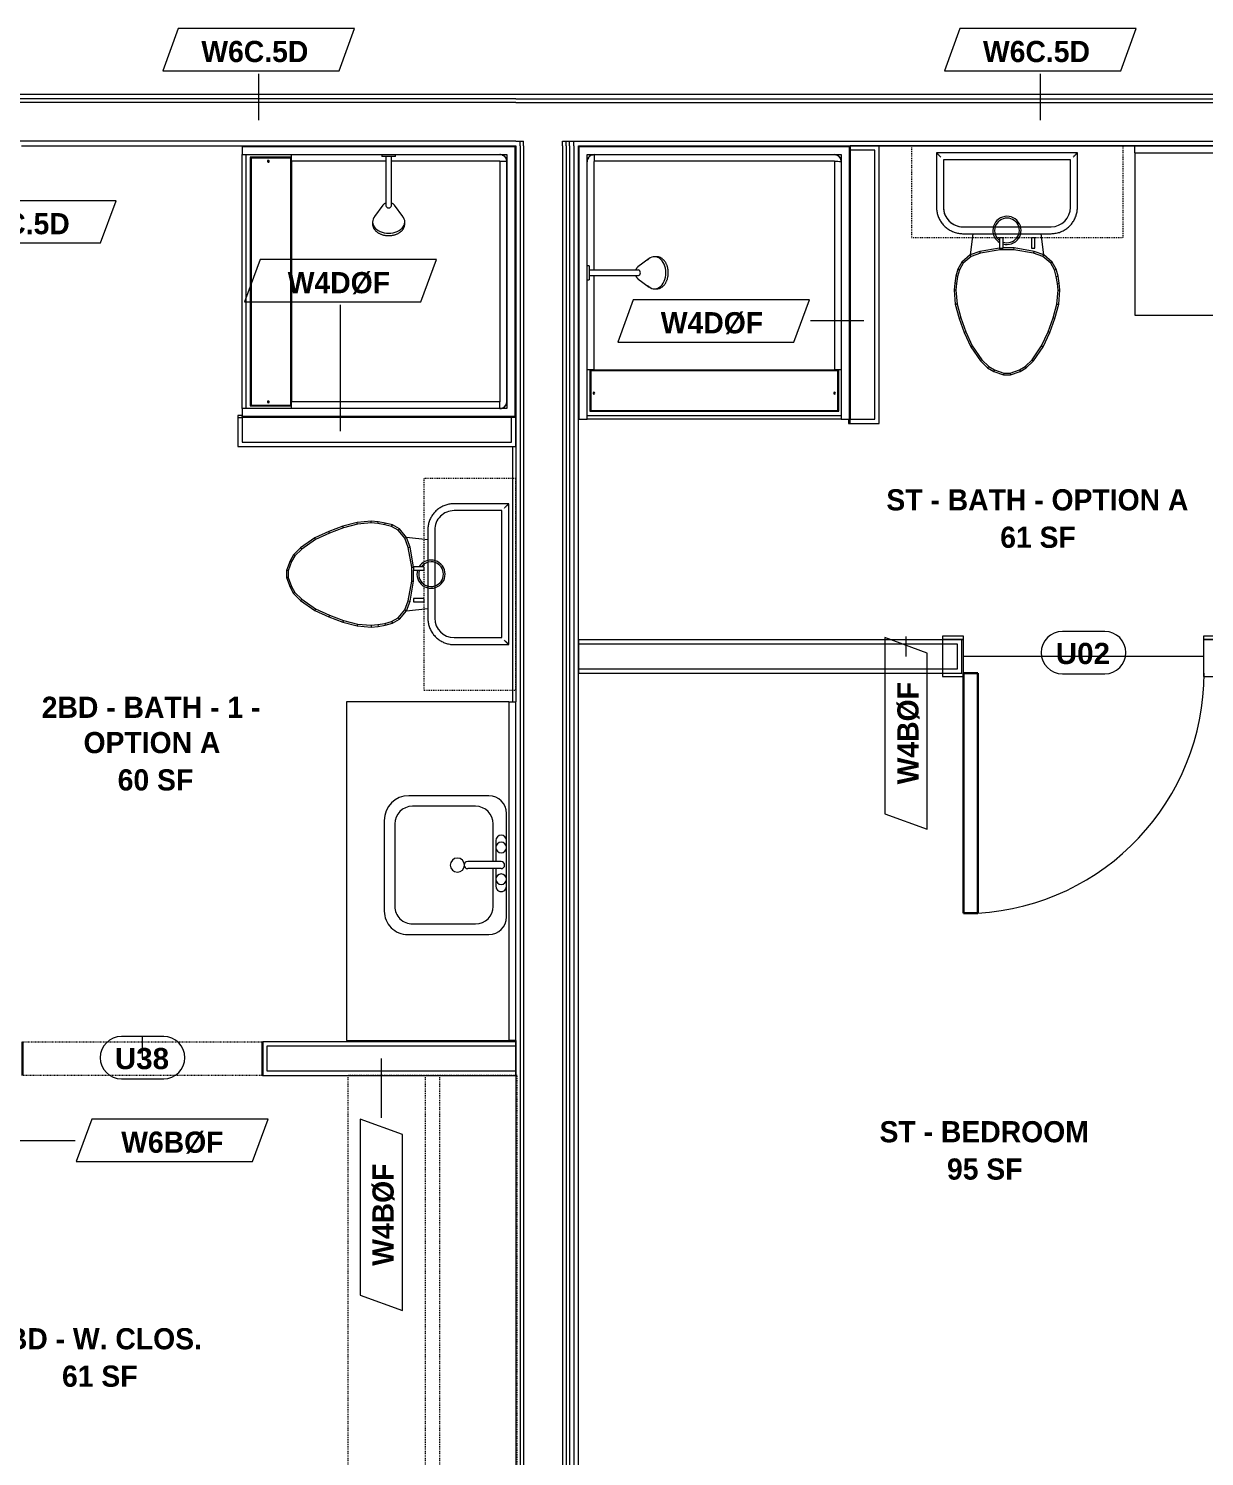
# Model space of a CAD drawing. Header units: inches. Extents: x -4058 to -1781, y 9814 to 12264.
# Drawn here: x -3412.2 to -3245.6, y 10187.7 to 10390 of the extents above; entities that cross this region are included whole.
import ezdxf

# ---------------------------------------------------------------- set-up
doc = ezdxf.new("R2010")
doc.units = ezdxf.units.IN
doc.header["$MEASUREMENT"] = 0
doc.linetypes.add('Dash', pattern=[0.25, 0.125, -0.125])
doc.linetypes.add('Overhead', pattern=[0.15625, 0.09375, -0.0625])
for name, color, linetype, lineweight in [('0-1', 7, 'Continuous', 5), ('A-AREA-IDEN', 2, 'Continuous', 9), ('A-DETL-GENF-3', 92, 'Overhead', 9), ('A-DETL-MEDM', 33, 'Continuous', 30), ('A-DOOR-3', 31, 'Continuous', 9), ('A-DOOR-4', 31, 'Continuous', 30), ('A-DOOR-IDEN', 31, 'Continuous', 9), ('A-FLOR-2', 192, 'Continuous', 9), ('A-WALL', 113, 'Continuous', 18), ('A-WALL-2', 250, 'Continuous', 18), ('A-WALL-3', 113, 'Continuous', 9), ('A-WALL-IDEN', 211, 'Continuous', 9), ('I-WALL-1', 7, 'Continuous', 9), ('P-SANR-FIXT', 6, 'Continuous', 9), ('Q-CASE', 31, 'Continuous', 9), ('Q-CASE-1', 31, 'Dash', 9), ('Q-CASE-HDLN', 31, 'Dash', 9)]:
    doc.layers.add(name, color=color, linetype=linetype, lineweight=lineweight)
doc.styles.add('Arial_B', font='arialbd.ttf', dxfattribs={"height": 3})
doc.styles.add('Century Gothic_B', font='GOTHICB.TTF', dxfattribs={"height": 3})

# ---------------------------------------------------------------- blocks, each defined once
blk = doc.blocks.new('CTR - 1st Phase - Common Walls_rvt-1-UNIT PLANS - 2ND FLOOR')
at = {"layer": 'A-WALL-2'}
for p, q in [((-3343.16, 10380.04), (-3419.78, 10380.04)), ((-3343.16, 10379.54), (-3419.28, 10379.54)), ((-3343.16, 10380.04), (-3342.54, 10380.04)), ((-3343.16, 10379.54), (-3342.04, 10379.54)), ((-3342.54, 10380.04), (-3342.04, 10380.04)), ((-3342.54, 10380.04), (-3342.04, 10380.04)), ((-3342.04, 10380.04), (-3207.1, 10380.04)), ((-3342.04, 10379.54), (-3207.1, 10379.54)), ((-3343.16, 10374.04), (-3413.78, 10374.04)), ((-3343.16, 10374.04), (-3342.54, 10374.04)), ((-3342.54, 10373.41), (-3342.54, 10374.04)), ((-3342.54, 10374.04), (-3342.04, 10374.04)), ((-3342.54, 10373.41), (-3342.54, 9988.44)), ((-3342.04, 10373.41), (-3342.04, 10374.04)), ((-3342.04, 10373.41), (-3342.04, 9988.44)), ((-3336.54, 10373.41), (-3336.54, 10374.04)), ((-3336.54, 10374.04), (-3336.04, 10374.04)), ((-3336.54, 10374.04), (-3336.04, 10374.04)), ((-3336.54, 10373.41), (-3336.54, 9988.44)), ((-3336.04, 10373.41), (-3336.04, 10374.04)), ((-3336.04, 10374.04), (-3335.54, 10374.04)), ((-3336.04, 10374.04), (-3335.54, 10374.04)), ((-3336.04, 10373.41), (-3336.04, 9988.44)), ((-3335.54, 10373.41), (-3335.54, 10374.04)), ((-3335.54, 10374.04), (-3334.91, 10374.04)), ((-3335.54, 10374.04), (-3334.91, 10374.04)), ((-3335.54, 10373.41), (-3335.54, 9988.44)), ((-3334.91, 10373.41), (-3334.91, 10374.04)), ((-3334.91, 10374.04), (-3207.1, 10374.04)), ((-3334.91, 10373.41), (-3334.91, 9988.44))]:
    blk.add_line(p, q, dxfattribs=at)
at = {"layer": 'I-WALL-1'}
for p, q in [((-3343.16, 10380.66), (-3420.41, 10380.66)), ((-3342.54, 10380.66), (-3343.16, 10380.66)), ((-3207.1, 10380.66), (-3342.54, 10380.66)), ((-3413.16, 10373.41), (-3381.91, 10373.41)), ((-3295.79, 10373.41), (-3207.1, 10373.41)), ((-3343.16, 10334.91), (-3343.16, 10294.6)), ((-3334.29, 9988.44), (-3334.29, 10334.66)), ((-3343.16, 10246.6), (-3343.16, 9988.44))]:
    blk.add_line(p, q, dxfattribs=at)
blk = doc.blocks.new('SWING - SINGLE - FLUSH - SWING - FLUSH - 2-10 x 6-8 - PRIVACY-4346067-UNIT PLANS - 2ND FLOOR')
at = {"layer": 'A-DOOR-3'}
for p, q in [((-17, 2.87), (-20, 2.87)), ((-20, 2.87), (-20, -2.38)), ((-17, -2.38), (-17, 2.87)), ((20, 2.87), (17, 2.87)), ((17, 2.87), (17, -2.38)), ((20, -2.38), (20, 2.87)), ((-20, -2.38), (-17, -2.38)), ((-17, -2.38), (-20, -2.38)), ((-20, -2.38), (-20, -2.88)), ((-20, -2.88), (-17, -2.88)), ((-17, -2.88), (-17, -2.38)), ((17, -2.38), (20, -2.38)), ((20, -2.38), (17, -2.38)), ((17, -2.38), (17, -2.88)), ((17, -2.88), (20, -2.88)), ((20, -2.88), (20, -2.38))]:
    blk.add_line(p, q, dxfattribs=at)
blk.add_arc((17, 2.37), 34.07, 93.3657, 180, dxfattribs=at)
at = {"layer": 'A-DOOR-4'}
for p, q in [((15, 2.37), (15, 36.38)), ((17, 36.38), (15, 36.38)), ((17, 2.37), (17, 36.38)), ((17, 2.37), (15, 2.37))]:
    blk.add_line(p, q, dxfattribs=at)
blk = doc.blocks.new('Toilet-Domestic-3D - Toilet-Domestic-3D-V13-UNIT PLANS - 2ND FLOOR')
at = {"layer": 'P-SANR-FIXT'}
for p, q in [((-2.74, 11), (-3.74, 10)), ((-2.59, 10.8), (-3.55, 9.84)), ((-1.87, 11.5), (-2.74, 11)), ((-2.59, 10.8), (-2.74, 11)), ((-1.77, 11.27), (-2.59, 10.8)), ((-0.5, 12), (-1.87, 11.5)), ((-1.77, 11.27), (-1.87, 11.5)), ((-0.46, 11.75), (-1.77, 11.27)), ((-0.46, 11.75), (-0.5, 12)), ((0.5, 12), (-0.5, 12)), ((0.46, 11.75), (-0.46, 11.75)), ((0.46, 11.75), (0.5, 12)), ((1.77, 11.27), (0.46, 11.75)), ((1.87, 11.5), (0.5, 12)), ((1.77, 11.27), (1.87, 11.5)), ((2.59, 10.8), (1.77, 11.27)), ((2.74, 11), (1.87, 11.5)), ((2.59, 10.8), (2.74, 11)), ((3.55, 9.84), (2.59, 10.8)), ((3.74, 10), (2.74, 11)), ((-3.74, 10), (-5.13, 8)), ((-3.55, 9.84), (-4.91, 7.88)), ((-3.55, 9.84), (-3.74, 10)), ((3.55, 9.84), (3.74, 10)), ((4.91, 7.88), (3.55, 9.84)), ((5.13, 8), (3.74, 10)), ((-5.13, 8), (-6.06, 6)), ((-4.91, 7.88), (-5.83, 5.9)), ((-4.91, 7.88), (-5.13, 8)), ((4.91, 7.88), (5.13, 8)), ((5.83, 5.9), (4.91, 7.88)), ((6.06, 6), (5.13, 8)), ((-6.06, 6), (-6.79, 4)), ((-5.83, 5.9), (-6.55, 3.92)), ((-5.83, 5.9), (-6.06, 6)), ((5.83, 5.9), (6.06, 6)), ((6.55, 3.92), (5.83, 5.9)), ((6.79, 4), (6.06, 6)), ((-6.79, 4), (-7.33, 1.99)), ((-6.55, 3.92), (-7.08, 1.95)), ((-6.55, 3.92), (-6.79, 4)), ((6.55, 3.92), (6.79, 4)), ((7.08, 1.95), (6.55, 3.92)), ((7.33, 1.99), (6.79, 4)), ((-7.33, 1.99), (-7.5, 0)), ((-7.08, 1.95), (-7.33, 1.99)), ((-7.08, 1.95), (-7.25, 0)), ((7.08, 1.95), (7.33, 1.99)), ((7.25, 0), (7.08, 1.95)), ((7.5, 0), (7.33, 1.99)), ((-7.25, 0), (-7.5, 0)), ((-7.5, 0), (-7.41, -1)), ((-7.16, -0.96), (-7.41, -1)), ((-7.41, -1), (-7.24, -2)), ((-7.25, 0), (-7.16, -0.96)), ((-6.99, -1.95), (-7.24, -2)), ((-7.24, -2), (-6.97, -3)), ((-7.16, -0.96), (-6.99, -1.95)), ((-6.99, -1.95), (-6.73, -2.9)), ((6.73, -2.9), (6.99, -1.95)), ((6.97, -3), (7.24, -2)), ((6.99, -1.95), (7.16, -0.96)), ((6.99, -1.95), (7.24, -2)), ((7.16, -0.96), (7.25, 0)), ((7.16, -0.96), (7.41, -1)), ((7.24, -2), (7.41, -1)), ((7.25, 0), (7.5, 0)), ((7.41, -1), (7.5, 0)), ((-6.73, -2.9), (-6.97, -3)), ((-6.97, -3), (-6.4, -4)), ((-6.73, -2.9), (-6.21, -3.84)), ((-6.4, -4), (-6.21, -3.84)), ((-6.4, -4), (-5.21, -5)), ((-6.21, -3.84), (-5.08, -4.78)), ((5.08, -4.78), (6.21, -3.84)), ((5.21, -5), (6.4, -4)), ((6.21, -3.84), (6.73, -2.9)), ((6.21, -3.84), (6.4, -4)), ((6.4, -4), (6.97, -3)), ((6.73, -2.9), (6.97, -3)), ((-5.08, -4.78), (-5.21, -5)), ((-5.21, -5), (-4.86, -8.02)), ((-5.21, -5), (-3.84, -5.5)), ((-5.08, -4.78), (-3.77, -5.26)), ((-3.77, -5.26), (-3.84, -5.5)), ((-3.84, -5.5), (-1, -6)), ((-3.77, -5.26), (-0.98, -5.75)), ((-0.98, -5.75), (-1, -6)), ((-1, -6), (0.56, -6)), ((-0.98, -5.75), (0.98, -5.75)), ((0.98, -5.75), (3.77, -5.26)), ((0.98, -5.75), (1, -5.98)), ((1.05, -5.99), (3.84, -5.5)), ((3.77, -5.26), (5.08, -4.78)), ((3.77, -5.26), (3.84, -5.5)), ((3.84, -5.5), (5.21, -5)), ((4.86, -8.02), (5.21, -5)), ((5.08, -4.78), (5.21, -5)), ((6.25, -8.02), (-6.25, -8.02)), ((6.25, -9), (-6.25, -9)), ((6.25, -9), (-6.25, -9)), ((-9.98, -11.75), (-9.98, -19.48)), ((-9, -11.75), (-9, -18.5)), ((-9, -11.75), (-9, -18.5)), ((9, -18.5), (9, -11.75)), ((9, -18.5), (9, -11.75)), ((9.98, -19.48), (9.98, -11.75)), ((-9.98, -19.48), (-9.86, -19.36)), ((-9.98, -19.48), (9.98, -19.48)), ((-9, -18.5), (9, -18.5)), ((-9, -18.5), (9, -18.5)), ((9.86, -19.36), (9.98, -19.48))]:
    blk.add_line(p, q, dxfattribs=at)
at = {"layer": 'P-SANR-FIXT', "flags": 128}
for points in [[(-6.25, -8.02), (-6.4, -8.03), (-6.55, -8.03), (-6.7, -8.05), (-6.84, -8.07), (-6.99, -8.1), (-7.14, -8.13), (-7.28, -8.17), (-7.42, -8.21), (-7.56, -8.26), (-7.7, -8.32), (-7.84, -8.38), (-7.97, -8.44), (-8.1, -8.52), (-8.23, -8.59), (-8.35, -8.67), (-8.48, -8.76), (-8.59, -8.85), (-8.71, -8.95), (-8.82, -9.05), (-8.92, -9.15), (-9.03, -9.26), (-9.12, -9.38), (-9.22, -9.49), (-9.3, -9.61), (-9.39, -9.74), (-9.46, -9.86), (-9.54, -9.99), (-9.6, -10.13), (-9.67, -10.26), (-9.72, -10.4), (-9.78, -10.54), (-9.82, -10.68), (-9.86, -10.83), (-9.89, -10.97), (-9.92, -11.12), (-9.95, -11.26), (-9.96, -11.41), (-9.97, -11.56), (-9.98, -11.71), (-9.98, -11.75)], [(9.98, -11.75), (9.97, -11.6), (9.97, -11.45), (9.95, -11.3), (9.93, -11.16), (9.9, -11.01), (9.87, -10.86), (9.83, -10.72), (9.79, -10.58), (9.74, -10.44), (9.68, -10.3), (9.62, -10.16), (9.56, -10.03), (9.48, -9.9), (9.41, -9.77), (9.33, -9.65), (9.24, -9.52), (9.15, -9.41), (9.05, -9.29), (8.95, -9.18), (8.85, -9.08), (8.74, -8.97), (8.62, -8.88), (8.51, -8.78), (8.39, -8.7), (8.26, -8.61), (8.14, -8.54), (8.01, -8.46), (7.87, -8.4), (7.74, -8.33), (7.6, -8.28), (7.46, -8.22), (7.32, -8.18), (7.17, -8.14), (7.03, -8.11), (6.88, -8.08), (6.74, -8.05), (6.59, -8.04), (6.44, -8.03), (6.29, -8.02), (6.25, -8.02)]]:
    blk.add_lwpolyline(points, dxfattribs=at)
at = {"layer": 'P-SANR-FIXT'}
for centre, radius, start, end in [((0, -8.48), 2, 73.137, 0), ((0, -8.48), 1.75, 70.983, 0), ((0, -8.48), 2, 0, 57.9286), ((0, -8.48), 1.75, 0, 51.2446), ((-6.25, -11.75), 2.75, 90, 180), ((-6.25, -11.75), 2.75, 90, 180), ((6.25, -11.75), 2.75, 0, 90), ((6.25, -11.75), 2.75, 360, 90)]:
    blk.add_arc(centre, radius, start, end, dxfattribs=at)
for points in [[(-9.98, -19.48), (-9.98, -19.48), (-9.98, -19.48), (-9.98, -19.48)], [(9.98, -19.48), (9.98, -19.48), (9.98, -19.48), (9.98, -19.48)]]:
    blk.add_open_spline(points, degree=3, dxfattribs=at)
for points, knots in [([(-9.86, -19.36), (-9.86, -19.36), (-9.85, -19.35), (-9.82, -19.32), (-9.8, -19.3), (-9.78, -19.28), (-9.75, -19.25), (-9.71, -19.21), (-9.66, -19.16), (-9.6, -19.1), (-9.55, -19.05), (-9.47, -18.97), (-9.41, -18.91), (-9.37, -18.87)], [0, 0, 0, 0, 0.166667, 0.25, 0.291667, 0.333333, 0.416667, 0.5, 0.583333, 0.666667, 0.75, 0.833333, 1, 1, 1, 1]), ([(9.37, -18.87), (9.41, -18.91), (9.47, -18.97), (9.55, -19.05), (9.6, -19.1), (9.66, -19.16), (9.71, -19.21), (9.75, -19.25), (9.78, -19.28), (9.8, -19.3), (9.82, -19.32), (9.85, -19.35), (9.86, -19.36), (9.86, -19.36)], [-1, -1, -1, -1, -0.833333, -0.75, -0.666667, -0.583333, -0.5, -0.416667, -0.333333, -0.291667, -0.25, -0.166667, 0, 0, 0, 0])]:
    blk.add_open_spline(points, degree=3, knots=knots, dxfattribs=at)
blk = doc.blocks.new('Bath Vanity - Bath Vanity 48_-V14-UNIT PLANS - 2ND FLOOR')
at = {"layer": 'Q-CASE'}
for p, q in [((-23.26, -1), (-23.26, -24)), ((24.74, -24), (24.74, -1)), ((-23.26, -24), (24.74, -24))]:
    blk.add_line(p, q, dxfattribs=at)
blk = doc.blocks.new('BATHROOM MIRROR - BATHROOM MIRROR 48_-3124766-UNIT PLANS - 2ND FLOOR')
at = {"layer": 'Q-CASE'}
for p, q in [((24.74, 24), (-23.26, 24)), ((-23.26, 23), (-23.26, 24)), ((-23.26, 23), (24.74, 23)), ((24.74, 24), (24.74, 23))]:
    blk.add_line(p, q, dxfattribs=at)
blk = doc.blocks.new('300 Series Wall Hung Cabinet_326 - 30_-2909952-UNIT PLANS - 2ND FLOOR')
at = {"layer": 'Q-CASE'}
for p, q in [((-2.5, -13.19), (-2.01, -13.19)), ((-2.5, -13.19), (-2.5, -14.69)), ((-2.01, -14.69), (-2.01, -13.19)), ((2, -13.19), (2.49, -13.19)), ((2, -13.19), (2, -14.69)), ((2.49, -14.69), (2.49, -13.19)), ((-2.5, -14.69), (-2.01, -14.69)), ((2, -14.69), (2.49, -14.69))]:
    blk.add_line(p, q, dxfattribs=at)
at = {"layer": 'Q-CASE-1'}
for p, q in [((15, -0.19), (-15, -0.19)), ((-15, -0.19), (-15, -13.19)), ((15, -13.19), (15, -0.19)), ((-15, -13.19), (15, -13.19))]:
    blk.add_line(p, q, dxfattribs=at)
blk = doc.blocks.new('Door-Opening - CLEAR OPENING - 34_ x 80_-3924454-UNIT PLANS - 2ND FLOOR')
at = {"layer": 'A-DETL-GENF-3'}
for p, q in [((-17.32, 2.37), (16.68, 2.37)), ((16.68, -2.38), (-17.32, -2.38))]:
    blk.add_line(p, q, dxfattribs=at)
at = {"layer": 'A-DETL-MEDM'}
for p, q in [((-17.32, -2.38), (-17.32, 2.37)), ((16.68, 2.37), (16.68, -2.38))]:
    blk.add_line(p, q, dxfattribs=at)
blk = doc.blocks.new('M_Sink Vanity-Square - 500 x 440mm-1352614-UNIT PLANS - 2ND FLOOR')
at = {"layer": 'P-SANR-FIXT'}
for p, q in [((7.96, 7.09), (-6.72, 7.09)), ((3.62, 7.09), (-2.88, 7.09)), ((0.12, 6.33), (0.12, 1.59)), ((1.12, 6.33), (1.12, 1.59)), ((-9.22, 4.59), (-9.22, -6.73)), ((0.12, 5.22), (-5.22, 5.22)), ((-2.88, 5.59), (0.12, 5.59)), ((1.12, 5.59), (3.62, 5.59)), ((6.46, 5.22), (1.12, 5.22)), ((10.46, -6.91), (10.46, 4.59)), ((-7.72, 2.72), (-7.72, -6.23)), ((8.96, -6.23), (8.96, 2.72)), ((-5.22, -8.73), (6.46, -8.73)), ((-5.72, -10.23), (7.14, -10.23))]:
    blk.add_line(p, q, dxfattribs=at)
for centre, radius, start, end in [((-6.72, 4.59), 2.5, 90, 180), ((-2.88, 6.34), 0.75, 90, 270), ((-1.88, 6.34), 0.75, 360, 180), ((-1.88, 6.34), 0.75, 180, 0), ((0.62, 6.33), 0.5, 360, 180), ((2.62, 6.34), 0.75, 360, 180), ((2.62, 6.34), 0.75, 180, 360), ((3.62, 6.34), 0.75, 270, 90), ((7.96, 4.59), 2.5, 360, 90), ((-5.22, 2.72), 2.5, 90, 180), ((6.46, 2.72), 2.5, 0, 90), ((0.62, 0.13), 1, 360, 180), ((0.62, 0.13), 1, 180, 0), ((0.62, 1.59), 0.5, 180, 0), ((-5.72, -6.73), 3.5, 180, 270), ((-5.22, -6.23), 2.5, 180, 270), ((6.46, -6.23), 2.5, 270, 0), ((7.14, -6.91), 3.32, 270, 0)]:
    blk.add_arc(centre, radius, start, end, dxfattribs=at)
blk = doc.blocks.new('Toilet-Domestic-3D - Toilet-Domestic-3D-V24-UNIT PLANS - 2ND FLOOR')
at = {"layer": 'P-SANR-FIXT'}
for p, q in [((-2.74, 11), (-3.74, 10)), ((-2.59, 10.8), (-3.55, 9.84)), ((-1.87, 11.5), (-2.74, 11)), ((-2.59, 10.8), (-2.74, 11)), ((-1.77, 11.27), (-2.59, 10.8)), ((-0.5, 12), (-1.87, 11.5)), ((-1.77, 11.27), (-1.87, 11.5)), ((-0.46, 11.75), (-1.77, 11.27)), ((-0.46, 11.75), (-0.5, 12)), ((0.5, 12), (-0.5, 12)), ((0.46, 11.75), (-0.46, 11.75)), ((0.46, 11.75), (0.5, 12)), ((1.77, 11.27), (0.46, 11.75)), ((1.87, 11.5), (0.5, 12)), ((1.77, 11.27), (1.87, 11.5)), ((2.59, 10.8), (1.77, 11.27)), ((2.74, 11), (1.87, 11.5)), ((2.59, 10.8), (2.74, 11)), ((3.55, 9.84), (2.59, 10.8)), ((3.74, 10), (2.74, 11)), ((-3.74, 10), (-5.13, 8)), ((-3.55, 9.84), (-4.91, 7.88)), ((-3.55, 9.84), (-3.74, 10)), ((3.55, 9.84), (3.74, 10)), ((4.91, 7.88), (3.55, 9.84)), ((5.13, 8), (3.74, 10)), ((-5.13, 8), (-6.06, 6)), ((-4.91, 7.88), (-5.83, 5.9)), ((-4.91, 7.88), (-5.13, 8)), ((4.91, 7.88), (5.13, 8)), ((5.83, 5.9), (4.91, 7.88)), ((6.06, 6), (5.13, 8)), ((-6.06, 6), (-6.79, 4)), ((-5.83, 5.9), (-6.55, 3.92)), ((-5.83, 5.9), (-6.06, 6)), ((5.83, 5.9), (6.06, 6)), ((6.55, 3.92), (5.83, 5.9)), ((6.79, 4), (6.06, 6)), ((-6.79, 4), (-7.33, 1.99)), ((-6.55, 3.92), (-7.08, 1.95)), ((-6.55, 3.92), (-6.79, 4)), ((6.55, 3.92), (6.79, 4)), ((7.08, 1.95), (6.55, 3.92)), ((7.33, 1.99), (6.79, 4)), ((-7.33, 1.99), (-7.5, 0)), ((-7.08, 1.95), (-7.33, 1.99)), ((-7.08, 1.95), (-7.25, 0)), ((7.08, 1.95), (7.33, 1.99)), ((7.25, 0), (7.08, 1.95)), ((7.5, 0), (7.33, 1.99)), ((-7.25, 0), (-7.5, 0)), ((-7.5, 0), (-7.41, -1)), ((-7.16, -0.96), (-7.41, -1)), ((-7.41, -1), (-7.24, -2)), ((-7.25, 0), (-7.16, -0.96)), ((-6.99, -1.95), (-7.24, -2)), ((-7.24, -2), (-6.97, -3)), ((-7.16, -0.96), (-6.99, -1.95)), ((-6.99, -1.95), (-6.73, -2.9)), ((6.73, -2.9), (6.99, -1.95)), ((6.97, -3), (7.24, -2)), ((6.99, -1.95), (7.16, -0.96)), ((6.99, -1.95), (7.24, -2)), ((7.16, -0.96), (7.25, 0)), ((7.16, -0.96), (7.41, -1)), ((7.24, -2), (7.41, -1)), ((7.25, 0), (7.5, 0)), ((7.41, -1), (7.5, 0)), ((-6.73, -2.9), (-6.97, -3)), ((-6.97, -3), (-6.4, -4)), ((-6.73, -2.9), (-6.21, -3.84)), ((-6.4, -4), (-6.21, -3.84)), ((-6.4, -4), (-5.21, -5)), ((-6.21, -3.84), (-5.08, -4.78)), ((5.08, -4.78), (6.21, -3.84)), ((5.21, -5), (6.4, -4)), ((6.21, -3.84), (6.73, -2.9)), ((6.21, -3.84), (6.4, -4)), ((6.4, -4), (6.97, -3)), ((6.73, -2.9), (6.97, -3)), ((-5.08, -4.78), (-5.21, -5)), ((-5.21, -5), (-4.86, -8.02)), ((-5.21, -5), (-3.84, -5.5)), ((-5.08, -4.78), (-3.77, -5.26)), ((-3.77, -5.26), (-3.84, -5.5)), ((-3.84, -5.5), (-1, -6)), ((-3.77, -5.26), (-0.98, -5.75)), ((-0.98, -5.75), (-1, -6)), ((-1, -6), (0.56, -6)), ((-0.98, -5.75), (0.98, -5.75)), ((0.98, -5.75), (3.77, -5.26)), ((0.98, -5.75), (1, -5.98)), ((1.05, -5.99), (3.84, -5.5)), ((3.77, -5.26), (5.08, -4.78)), ((3.77, -5.26), (3.84, -5.5)), ((3.84, -5.5), (5.21, -5)), ((4.86, -8.02), (5.21, -5)), ((5.08, -4.78), (5.21, -5)), ((6.25, -8.02), (-6.25, -8.02)), ((6.25, -9), (-6.25, -9)), ((6.25, -9), (-6.25, -9)), ((-9.98, -11.75), (-9.98, -19.48)), ((-9, -11.75), (-9, -18.5)), ((-9, -11.75), (-9, -18.5)), ((9, -18.5), (9, -11.75)), ((9, -18.5), (9, -11.75)), ((9.98, -19.48), (9.98, -11.75)), ((-9.98, -19.48), (-9.86, -19.36)), ((-9.98, -19.48), (9.98, -19.48)), ((-9, -18.5), (9, -18.5)), ((-9, -18.5), (9, -18.5)), ((9.86, -19.36), (9.98, -19.48))]:
    blk.add_line(p, q, dxfattribs=at)
at = {"layer": 'P-SANR-FIXT', "flags": 128}
for points in [[(-6.25, -8.02), (-6.4, -8.03), (-6.55, -8.03), (-6.7, -8.05), (-6.84, -8.07), (-6.99, -8.1), (-7.14, -8.13), (-7.28, -8.17), (-7.42, -8.21), (-7.56, -8.26), (-7.7, -8.32), (-7.84, -8.38), (-7.97, -8.44), (-8.1, -8.52), (-8.23, -8.59), (-8.35, -8.67), (-8.48, -8.76), (-8.59, -8.85), (-8.71, -8.95), (-8.82, -9.05), (-8.92, -9.15), (-9.03, -9.26), (-9.12, -9.38), (-9.22, -9.49), (-9.3, -9.61), (-9.39, -9.74), (-9.46, -9.86), (-9.54, -9.99), (-9.6, -10.13), (-9.67, -10.26), (-9.72, -10.4), (-9.78, -10.54), (-9.82, -10.68), (-9.86, -10.83), (-9.89, -10.97), (-9.92, -11.12), (-9.95, -11.26), (-9.96, -11.41), (-9.97, -11.56), (-9.98, -11.71), (-9.98, -11.75)], [(9.98, -11.75), (9.97, -11.6), (9.97, -11.45), (9.95, -11.3), (9.93, -11.16), (9.9, -11.01), (9.87, -10.86), (9.83, -10.72), (9.79, -10.58), (9.74, -10.44), (9.68, -10.3), (9.62, -10.16), (9.56, -10.03), (9.48, -9.9), (9.41, -9.77), (9.33, -9.65), (9.24, -9.52), (9.15, -9.41), (9.05, -9.29), (8.95, -9.18), (8.85, -9.08), (8.74, -8.97), (8.62, -8.88), (8.51, -8.78), (8.39, -8.7), (8.26, -8.61), (8.14, -8.54), (8.01, -8.46), (7.87, -8.4), (7.74, -8.33), (7.6, -8.28), (7.46, -8.22), (7.32, -8.18), (7.17, -8.14), (7.03, -8.11), (6.88, -8.08), (6.74, -8.05), (6.59, -8.04), (6.44, -8.03), (6.29, -8.02), (6.25, -8.02)]]:
    blk.add_lwpolyline(points, dxfattribs=at)
at = {"layer": 'P-SANR-FIXT'}
for centre, radius, start, end in [((0, -8.48), 2, 73.137, 0), ((0, -8.48), 1.75, 70.983, 0), ((0, -8.48), 2, 0, 57.9286), ((0, -8.48), 1.75, 0, 51.2445), ((-6.25, -11.75), 2.75, 90, 180), ((-6.25, -11.75), 2.75, 90, 180), ((6.25, -11.75), 2.75, 0, 90), ((6.25, -11.75), 2.75, 360, 90)]:
    blk.add_arc(centre, radius, start, end, dxfattribs=at)
for points in [[(-9.98, -19.48), (-9.98, -19.48), (-9.98, -19.48), (-9.98, -19.48)], [(9.98, -19.48), (9.98, -19.48), (9.98, -19.48), (9.98, -19.48)]]:
    blk.add_open_spline(points, degree=3, dxfattribs=at)
for points, knots in [([(-9.86, -19.36), (-9.86, -19.36), (-9.85, -19.35), (-9.82, -19.32), (-9.8, -19.3), (-9.78, -19.28), (-9.75, -19.25), (-9.71, -19.21), (-9.66, -19.16), (-9.6, -19.1), (-9.55, -19.05), (-9.47, -18.97), (-9.41, -18.91), (-9.37, -18.87)], [0, 0, 0, 0, 0.166667, 0.25, 0.291667, 0.333333, 0.416667, 0.5, 0.583333, 0.666667, 0.75, 0.833333, 1, 1, 1, 1]), ([(9.37, -18.87), (9.41, -18.91), (9.47, -18.97), (9.55, -19.05), (9.6, -19.1), (9.66, -19.16), (9.71, -19.21), (9.75, -19.25), (9.78, -19.28), (9.8, -19.3), (9.82, -19.32), (9.85, -19.35), (9.86, -19.36), (9.86, -19.36)], [-1, -1, -1, -1, -0.833333, -0.75, -0.666667, -0.583333, -0.5, -0.416667, -0.333333, -0.291667, -0.25, -0.166667, 0, 0, 0, 0])]:
    blk.add_open_spline(points, degree=3, knots=knots, dxfattribs=at)
blk = doc.blocks.new('OD_CW_Closet - OD_CW_Closet-3802031-UNIT PLANS - 2ND FLOOR')
at = {"layer": 'Q-CASE-HDLN'}
for p, q in [((80.99, 24), (0.74, 24)), ((0.74, 24), (0.74, 0)), ((80.99, 0), (80.99, 24)), ((0.74, 13), (80.99, 13)), ((0.74, 11), (80.99, 11)), ((0.74, 0), (80.99, 0))]:
    blk.add_line(p, q, dxfattribs=at)
blk = doc.blocks.new('The Shower - The Shower-V43-UNIT PLANS - 2ND FLOOR')
at = {"layer": 'P-SANR-FIXT'}
for p, q in [((0, 39.25), (0.12, 39.25)), ((0, 0.5), (0, 39.25)), ((1.25, 39.25), (0.12, 39.25)), ((0.12, 0.62), (0.12, 39.25)), ((1.25, 39.25), (37.25, 39.25)), ((1.25, 38.75), (1.25, 39.25)), ((1.25, 1.75), (1.25, 39.25)), ((37.25, 38.75), (1.25, 38.75)), ((37.25, 39.25), (37.25, 38.75)), ((38.38, 39.25), (37.25, 39.25)), ((37.25, 39.25), (37.25, 19.48)), ((38.38, 39.25), (38.5, 39.25)), ((38.38, 39.25), (38.38, 0.62)), ((38.5, 39.25), (38.5, 0.5)), ((1.62, 38.13), (1.62, 32.27)), ((36.88, 38.13), (1.62, 38.13)), ((36.75, 38), (1.75, 38)), ((1.75, 38), (1.75, 32.38)), ((36.75, 32.38), (36.75, 38)), ((36.88, 32.27), (36.88, 38.13)), ((1.75, 32.38), (36.75, 32.38)), ((2.2, 2.75), (2.2, 32.27)), ((36.3, 32.27), (2.2, 32.27)), ((36.3, 18.89), (36.3, 32.27)), ((36.3, 2.75), (36.3, 18.11)), ((37.25, 17.52), (37.25, 1.75)), ((1.28, 2.51), (1.3, 2.43)), ((1.4, 2.23), (1.42, 2.2)), ((1.51, 2.08), (1.58, 2.01)), ((2.25, 2.7), (36.25, 2.7)), ((36.92, 2.01), (36.99, 2.08)), ((37.08, 2.2), (37.1, 2.23)), ((37.2, 2.43), (37.22, 2.51)), ((38.5, 0.5), (0, 0.5)), ((38.38, 0.62), (0.12, 0.62)), ((37.25, 1.75), (1.25, 1.75)), ((1.7, 1.92), (1.73, 1.9)), ((1.93, 1.8), (2.01, 1.78)), ((2.25, 1.77), (36.25, 1.77)), ((36.25, 1.75), (36.25, 1.77)), ((36.49, 1.78), (36.57, 1.8)), ((36.77, 1.9), (36.8, 1.92))]:
    blk.add_line(p, q, dxfattribs=at)
for centre, radius, start, end in [((2.2, 35.56), 0.125, 0, 180), ((2.2, 35.56), 0.125, 180, 0), ((36.3, 35.56), 0.125, 0, 180), ((36.3, 35.56), 0.125, 180, 0), ((2.25, 2.75), 1, 180, 270), ((36.25, 2.75), 1, 270, 0)]:
    blk.add_arc(centre, radius, start, end, dxfattribs=at)
for centre, major_axis, start_param, end_param in [((2.2, 32.28), (-0.95, 0), 0, 1.570796), ((36.3, 32.28), (0.95, 0), 4.712389, 6.283185)]:
    blk.add_ellipse(centre, major_axis=major_axis, ratio=0.019505, start_param=start_param, end_param=end_param, dxfattribs=at)
for points, knots in [([(1.25, 2.77), (1.25, 2.77), (1.27, 2.76), (1.4, 2.76), (1.64, 2.75), (1.95, 2.75), (2.12, 2.75), (2.2, 2.75)], [-1, -1, -1, -1, -0.833333, -0.666667, -0.333333, -0.166667, 0, 0, 0, 0]), ([(1.25, 2.77), (1.25, 2.7), (1.26, 2.57), (1.34, 2.32), (1.53, 2.04), (1.8, 1.86), (2.06, 1.78), (2.19, 1.77), (2.25, 1.77)], [-1, -1, -1, -1, -0.874768, -0.749536, -0.499072, -0.248608, -0.123376, 0.001856, 0.001856, 0.001856, 0.001856]), ([(1.59, 2), (1.55, 2.04), (1.47, 2.12), (1.41, 2.21), (1.38, 2.25)], [0.4597287, 0.4597287, 0.4597287, 0.4597287, 0.5714286, 0.666048, 0.666048, 0.666048, 0.666048]), ([(2.2, 2.75), (2.2, 2.74), (2.2, 2.74), (2.2, 2.73), (2.21, 2.72), (2.21, 2.72), (2.22, 2.71), (2.23, 2.71), (2.24, 2.7), (2.24, 2.7), (2.25, 2.7), (2.25, 2.7)], [-1, -1, -1, -1, -0.833333, -0.75, -0.666667, -0.583333, -0.416667, -0.291667, -0.208333, -0.083333, 0, 0, 0, 0]), ([(36.25, 1.77), (36.32, 1.77), (36.45, 1.78), (36.7, 1.86), (36.98, 2.04), (37.16, 2.32), (37.24, 2.57), (37.25, 2.7), (37.25, 2.77)], [-1, -1, -1, -1, -0.874768, -0.749536, -0.499072, -0.248608, -0.123376, 0.001856, 0.001856, 0.001856, 0.001856]), ([(36.25, 2.7), (36.26, 2.7), (36.26, 2.7), (36.27, 2.7), (36.28, 2.71), (36.28, 2.71), (36.29, 2.72), (36.29, 2.73), (36.3, 2.74), (36.3, 2.74), (36.3, 2.75), (36.3, 2.75)], [-1, -1, -1, -1, -0.833333, -0.75, -0.666667, -0.583333, -0.416667, -0.291667, -0.208333, -0.083333, 0, 0, 0, 0]), ([(36.25, 1.8), (36.25, 1.82), (36.25, 1.91), (36.25, 2.14), (36.25, 2.45), (36.25, 2.62), (36.25, 2.7)], [-0.8333333, -0.8333333, -0.8333333, -0.8333333, -0.6666667, -0.3333333, -0.1666667, 0, 0, 0, 0]), ([(37.01, 2.11), (36.97, 2.05), (36.89, 1.97), (36.79, 1.91), (36.75, 1.88)], [0.4462442, 0.4462442, 0.4462442, 0.4462442, 0.5714286, 0.666048, 0.666048, 0.666048, 0.666048]), ([(37.19, 2.42), (37.18, 2.38), (37.16, 2.33), (37.13, 2.27), (37.12, 2.25)], [0.2167295, 0.2167295, 0.2167295, 0.2167295, 0.2857143, 0.332096, 0.332096, 0.332096, 0.332096]), ([(2.25, 1.75), (2.17, 1.75), (2.03, 1.77), (1.86, 1.82), (1.77, 1.87), (1.75, 1.88)], [0, 0, 0, 0, 0.1428571, 0.2857143, 0.332065, 0.332065, 0.332065, 0.332065]), ([(36.75, 1.88), (36.7, 1.85), (36.59, 1.8), (36.42, 1.76), (36.31, 1.75), (36.25, 1.75)], [0.6665409, 0.6665409, 0.6665409, 0.6665409, 0.7857143, 0.8928571, 1, 1, 1, 1])]:
    blk.add_open_spline(points, degree=3, knots=knots, dxfattribs=at)
for points in [[(1.25, 2.71), (1.25, 2.72), (1.25, 2.74), (1.25, 2.75)], [(1.38, 2.25), (1.37, 2.27), (1.36, 2.3), (1.35, 2.32)], [(37.12, 2.25), (37.09, 2.21), (37.07, 2.18), (37.05, 2.15)], [(37.25, 2.75), (37.25, 2.72), (37.25, 2.7), (37.25, 2.67)], [(1.75, 1.88), (1.71, 1.91), (1.67, 1.94), (1.63, 1.97)]]:
    blk.add_open_spline(points, degree=3, dxfattribs=at)
blk = doc.blocks.new('Shower Head - Shower Head-3265626-UNIT PLANS - 2ND FLOOR')
at = {"layer": 'P-SANR-FIXT'}
for p, q in [((-0.98, 0), (-0.98, -0.26)), ((-0.98, 0), (0.98, 0)), ((0.98, -0.26), (-0.98, -0.26)), ((-0.39, -0.26), (-0.39, -1)), ((0.39, -1), (0.39, -0.26)), ((0.98, -0.26), (0.98, 0)), ((-0.39, -6.01), (-0.39, -7.27)), ((0.39, -7.27), (0.39, -6.01)), ((-0.84, -7.19), (-2.02, -8.78)), ((2.02, -8.78), (0.84, -7.19)), ((-2.28, -9.54), (-2.28, -9.81)), ((2.28, -9.81), (2.28, -9.54))]:
    blk.add_line(p, q, dxfattribs=at)
at = {"layer": 'P-SANR-FIXT', "flags": 128}
for points in [[(-0.39, -1), (-0.39, -1.29), (-0.39, -1.57), (-0.39, -1.85), (-0.39, -2.13), (-0.39, -2.41), (-0.39, -2.69), (-0.39, -2.96), (-0.39, -3.23), (-0.39, -3.5), (-0.39, -3.76), (-0.39, -4.02), (-0.39, -4.27), (-0.39, -4.52), (-0.39, -4.77), (-0.39, -5), (-0.39, -5.23), (-0.39, -5.46), (-0.39, -5.67), (-0.39, -5.88), (-0.39, -6.01)], [(0.39, -6.01), (0.39, -5.81), (0.39, -5.6), (0.39, -5.38), (0.39, -5.15), (0.39, -4.92), (0.39, -4.68), (0.39, -4.43), (0.39, -4.18), (0.39, -3.93), (0.39, -3.67), (0.39, -3.4), (0.39, -3.13), (0.39, -2.86), (0.39, -2.59), (0.39, -2.31), (0.39, -2.03), (0.39, -1.75), (0.39, -1.46), (0.39, -1.18), (0.39, -1)], [(-0.39, -6.87), (-0.43, -6.88), (-0.46, -6.9), (-0.49, -6.91), (-0.52, -6.93), (-0.55, -6.94), (-0.58, -6.96), (-0.61, -6.98), (-0.64, -7), (-0.67, -7.03), (-0.7, -7.05), (-0.73, -7.07), (-0.76, -7.1), (-0.78, -7.13), (-0.81, -7.16), (-0.83, -7.19), (-0.84, -7.19)], [(0.84, -7.19), (0.81, -7.16), (0.79, -7.13), (0.76, -7.1), (0.73, -7.08), (0.7, -7.05), (0.68, -7.03), (0.65, -7.01), (0.62, -6.98), (0.59, -6.97), (0.56, -6.95), (0.53, -6.93), (0.49, -6.91), (0.46, -6.9), (0.43, -6.89), (0.4, -6.87)], [(-2.28, -9.81), (-2.28, -9.88), (-2.28, -9.95), (-2.27, -10.02), (-2.25, -10.09), (-2.24, -10.16), (-2.21, -10.23), (-2.19, -10.3), (-2.16, -10.36), (-2.13, -10.43), (-2.09, -10.49), (-2.05, -10.55), (-2.01, -10.61), (-1.97, -10.67), (-1.92, -10.73), (-1.86, -10.79), (-1.81, -10.84), (-1.75, -10.89), (-1.69, -10.94), (-1.63, -10.99), (-1.57, -11.04), (-1.5, -11.08), (-1.43, -11.12), (-1.36, -11.16), (-1.28, -11.2), (-1.21, -11.24), (-1.13, -11.27), (-1.05, -11.3), (-0.97, -11.33), (-0.89, -11.36), (-0.81, -11.38), (-0.72, -11.4), (-0.64, -11.42), (-0.55, -11.44), (-0.47, -11.45), (-0.38, -11.46), (-0.29, -11.47), (-0.2, -11.48), (-0.11, -11.49), (-0.02, -11.49), (0, -11.49)], [(0, -11.49), (0.09, -11.49), (0.18, -11.48), (0.27, -11.48), (0.35, -11.47), (0.44, -11.46), (0.53, -11.44), (0.62, -11.43), (0.7, -11.41), (0.79, -11.39), (0.87, -11.36), (0.95, -11.34), (1.03, -11.31), (1.11, -11.28), (1.19, -11.25), (1.26, -11.21), (1.34, -11.17), (1.41, -11.13), (1.48, -11.09), (1.55, -11.05), (1.61, -11), (1.68, -10.95), (1.74, -10.9), (1.8, -10.85), (1.85, -10.8), (1.9, -10.74), (1.95, -10.69), (2, -10.63), (2.04, -10.57), (2.08, -10.51), (2.12, -10.44), (2.15, -10.38), (2.18, -10.31), (2.21, -10.25), (2.23, -10.18), (2.25, -10.11), (2.26, -10.04), (2.27, -9.97), (2.28, -9.9), (2.28, -9.83), (2.28, -9.81)]]:
    blk.add_lwpolyline(points, dxfattribs=at)
at = {"layer": 'P-SANR-FIXT'}
for centre, major_axis, start_param, end_param in [((0, -7.27), (0.394, 0), 3.141593, 4.712389), ((0, -7.27), (-0.394, 0), 1.570796, 3.141593), ((0, -9.54), (2.28, 0), 2.468394, 4.712389), ((0, -9.54), (-2.28, 0), 1.570796, 3.814791)]:
    blk.add_ellipse(centre, major_axis=major_axis, ratio=0.707107, start_param=start_param, end_param=end_param, dxfattribs=at)
blk = doc.blocks.new('Wall Tag - Arch Wall-3956453-UNIT PLANS - 2ND FLOOR')
at = {"layer": 'A-WALL-IDEN'}
for p, q in [((-0.3561, 0.0937), (-0.4244, -0.0937)), ((0.4244, 0.0937), (-0.3561, 0.0937)), ((0.3561, -0.0937), (0.4244, 0.0937)), ((-0.4244, -0.0937), (0.3561, -0.0937))]:
    blk.add_line(p, q, dxfattribs=at)
blk = doc.blocks.new('Door Tag - Type Mark-2601225-UNIT PLANS - 2ND FLOOR')
at = {"layer": 'A-DOOR-IDEN'}
for p, q in [((0.09375, 0.09375), (-0.09375, 0.09375)), ((-0.09375, -0.09375), (0.09375, -0.09375))]:
    blk.add_line(p, q, dxfattribs=at)
for centre, start, end in [((-0.09375, 0), 90, 270), ((0.09375, 0), 270, 90)]:
    blk.add_arc(centre, 0.09375, start, end, dxfattribs=at)

msp = doc.modelspace()

# ---------------------------------------------------------------- linework, layer by layer
at = {"layer": 'A-DOOR-IDEN'}
msp.add_line((-3396.03, 10244.04), (-3396.03, 10247.17), dxfattribs=at)
at = {"layer": 'A-FLOR-2'}
for p, q in [((-3255.47, 10373.41), (-3291.66, 10373.41)), ((-3343.56, 10294.6), (-3343.56, 10330.79)), ((-3245.72, 10301.04), (-3279.72, 10301.04)), ((-3343.56, 10246.41), (-3343.56, 10246.6))]:
    msp.add_line(p, q, dxfattribs=at)
at = {"layer": 'A-WALL'}
for p, q in [((-3292.29, 10372.79), (-3295.79, 10372.79)), ((-3292.29, 10334.66), (-3292.29, 10372.79)), ((-3382.53, 10334.91), (-3381.91, 10334.91)), ((-3381.91, 10334.91), (-3381.91, 10331.41)), ((-3343.78, 10331.41), (-3343.78, 10334.91)), ((-3295.79, 10334.04), (-3295.79, 10334.66)), ((-3295.79, 10334.66), (-3292.29, 10334.66)), ((-3381.91, 10331.41), (-3343.78, 10331.41)), ((-3280.6, 10302.79), (-3334.29, 10302.79)), ((-3280.6, 10299.29), (-3280.6, 10302.79)), ((-3334.29, 10299.29), (-3280.6, 10299.29)), ((-3343.16, 10245.79), (-3378.41, 10245.79)), ((-3378.41, 10245.79), (-3378.41, 10242.29)), ((-3378.41, 10242.29), (-3343.16, 10242.29))]:
    msp.add_line(p, q, dxfattribs=at)
at = {"layer": 'A-WALL-3'}
for p, q in [((-3291.66, 10373.41), (-3295.79, 10373.41)), ((-3291.66, 10334.04), (-3291.66, 10373.41)), ((-3381.91, 10335.16), (-3382.53, 10335.16)), ((-3382.53, 10335.16), (-3382.53, 10330.79)), ((-3343.16, 10330.79), (-3343.16, 10334.91)), ((-3296.04, 10334.66), (-3296.04, 10334.04)), ((-3296.04, 10334.04), (-3291.66, 10334.04)), ((-3382.53, 10330.79), (-3343.16, 10330.79)), ((-3279.97, 10303.41), (-3334.29, 10303.41)), ((-3334.29, 10303.41), (-3334.29, 10298.66)), ((-3279.97, 10298.66), (-3279.97, 10303.41)), ((-3334.29, 10298.66), (-3279.97, 10298.66)), ((-3343.16, 10246.41), (-3379.03, 10246.41)), ((-3343.16, 10241.66), (-3343.16, 10246.41)), ((-3379.03, 10241.66), (-3343.16, 10241.66))]:
    msp.add_line(p, q, dxfattribs=at)
at = {"layer": 'A-WALL-IDEN'}
for p, q in [((-3379.57, 10377.04), (-3379.57, 10383.6)), ((-3268.84, 10377.04), (-3268.84, 10383.6)), ((-3367.99, 10332.98), (-3367.99, 10350.85)), ((-3293.85, 10348.58), (-3301.41, 10348.58)), ((-3287.86, 10301.04), (-3287.86, 10303.85)), ((-3362.21, 10244.04), (-3362.21, 10235.63)), ((-3416.41, 10232.45), (-3405.56, 10232.45))]:
    msp.add_line(p, q, dxfattribs=at)

# ---------------------------------------------------------------- block references
at = {"layer": '0-1'}
msp.add_blockref('CTR - 1st Phase - Common Walls_rvt-1-UNIT PLANS - 2ND FLOOR', (0, 0), dxfattribs=at)
at = {"layer": 'A-DOOR-3', "rotation": 180}
for name, p in [('SWING - SINGLE - FLUSH - SWING - FLUSH - 2-10 x 6-8 - PRIVACY-4346067-UNIT PLANS - 2ND FLOOR', (-3262.72, 10301.04)), ('Door-Opening - CLEAR OPENING - 34_ x 80_-3924454-UNIT PLANS - 2ND FLOOR', (-3396.35, 10244.04))]:
    msp.add_blockref(name, p, dxfattribs=at)
at = {"layer": 'A-DOOR-IDEN', "xscale": 31.99999999999999, "yscale": 31.99999999999999, "zscale": 31.99999999999999}
for p in [(-3262.72, 10301.58), (-3396.03, 10244.17)]:
    msp.add_blockref('Door Tag - Type Mark-2601225-UNIT PLANS - 2ND FLOOR', p, dxfattribs=at)
at = {"layer": 'A-WALL-IDEN', "xscale": 31.99999999999999, "yscale": 31.99999999999999, "zscale": 31.99999999999999}
for p in [(-3379.57, 10387.02), (-3268.84, 10387.02), (-3413.36, 10362.63), (-3367.99, 10354.27), (-3315.14, 10348.58), (-3391.83, 10232.45)]:
    msp.add_blockref('Wall Tag - Arch Wall-3956453-UNIT PLANS - 2ND FLOOR', p, dxfattribs=at)
at = {"layer": 'A-WALL-IDEN', "xscale": 31.99999999999999, "yscale": 31.99999999999999, "zscale": 31.99999999999999, "rotation": 89.99999999999955}
for p in [(-3287.86, 10290.12), (-3362.21, 10221.9)]:
    msp.add_blockref('Wall Tag - Arch Wall-3956453-UNIT PLANS - 2ND FLOOR', p, dxfattribs=at)
at = {"layer": 'P-SANR-FIXT'}
for name, p, rotation in [('The Shower - The Shower-V43-UNIT PLANS - 2ND FLOOR', (-3342.66, 10334.91), 89.99999999995434), ('The Shower - The Shower-V43-UNIT PLANS - 2ND FLOOR', (-3295.79, 10373.91), 180), ('Toilet-Domestic-3D - Toilet-Domestic-3D-V13-UNIT PLANS - 2ND FLOOR', (-3273.57, 10352.93), 180), ('Shower Head - Shower Head-3265626-UNIT PLANS - 2ND FLOOR', (-3333.04, 10355.41), 90.00000000008079), ('Toilet-Domestic-3D - Toilet-Domestic-3D-V24-UNIT PLANS - 2ND FLOOR', (-3363.64, 10312.7), 89.99999999956998), ('M_Sink Vanity-Square - 500 x 440mm-1352614-UNIT PLANS - 2ND FLOOR', (-3351.56, 10272.08), 269.9999999996713)]:
    msp.add_blockref(name, p, dxfattribs=dict(at, rotation=rotation))
msp.add_blockref('Shower Head - Shower Head-3265626-UNIT PLANS - 2ND FLOOR', (-3361.16, 10372.16), dxfattribs=at)
at = {"layer": 'Q-CASE'}
for name, p in [('300 Series Wall Hung Cabinet_326 - 30_-2909952-UNIT PLANS - 2ND FLOOR', (-3272.12, 10373.6)), ('BATHROOM MIRROR - BATHROOM MIRROR 48_-3124766-UNIT PLANS - 2ND FLOOR', (-3232.21, 10349.41)), ('Bath Vanity - Bath Vanity 48_-V14-UNIT PLANS - 2ND FLOOR', (-3232.21, 10373.41))]:
    msp.add_blockref(name, p, dxfattribs=at)
for name, p, rotation in [('300 Series Wall Hung Cabinet_326 - 30_-2909952-UNIT PLANS - 2ND FLOOR', (-3342.97, 10311.25), 270.0000000000027), ('Bath Vanity - Bath Vanity 48_-V14-UNIT PLANS - 2ND FLOOR', (-3343.16, 10271.34), 269.9999999996786), ('BATHROOM MIRROR - BATHROOM MIRROR 48_-3124766-UNIT PLANS - 2ND FLOOR', (-3367.16, 10271.34), 270.0000000000334), ('OD_CW_Closet - OD_CW_Closet-3802031-UNIT PLANS - 2ND FLOOR', (-3366.97, 10242.4), 269.9999999999985)]:
    msp.add_blockref(name, p, dxfattribs=dict(at, rotation=rotation))

# ---------------------------------------------------------------- texts
at = {"layer": 'A-AREA-IDEN', "char_height": 3, "attachment_point": 1, "style": 'Century Gothic_B'}
for s, insert, width in [('ST - BATH - OPTION A', (-3290.66, 10324.73), 51.51), ('61 SF', (-3274.53, 10319.43), 12.423), ('2BD - BATH - 1 -', (-3410.31, 10295.33), 38.481), ('OPTION A', (-3404.39, 10290.33), 24.24), ('60 SF', (-3399.55, 10285.04), 12.423), ('ST - BEDROOM', (-3291.62, 10235.18), 35.552), ('95 SF', (-3282.07, 10229.89), 12.423), ('2BD - W. CLOS.', (-3417.48, 10205.84), 36.764), ('61 SF', (-3407.44, 10200.54), 12.423)]:
    msp.add_mtext(s, dxfattribs=dict(at, insert=insert, width=width))
at = {"layer": 'A-DOOR-IDEN', "char_height": 3, "width": 9.393, "attachment_point": 1, "style": 'Arial_B'}
for s, insert in [('U02', (-3266.66, 10302.96)), ('U38', (-3399.96, 10245.55))]:
    msp.add_mtext(s, dxfattribs=dict(at, insert=insert))
at = {"layer": 'A-WALL-IDEN', "char_height": 3, "attachment_point": 1, "style": 'Century Gothic_B'}
for s, insert, width in [('W6C.5D', (-3387.7, 10388.27), 19.594), ('W6C.5D', (-3276.97, 10388.27), 19.594), ('W6C.5D', (-3421.5, 10363.87), 19.594), ('W4DØF', (-3375.46, 10355.51), 17.978), ('W4DØF', (-3322.61, 10349.83), 17.978), ('W6BØF', (-3399.05, 10233.7), 17.372)]:
    msp.add_mtext(s, dxfattribs=dict(at, insert=insert, width=width))
at = {"layer": 'A-WALL-IDEN', "char_height": 3, "width": 17.372, "attachment_point": 1, "rotation": 90, "style": 'Century Gothic_B'}
for insert in [(-3289.1, 10282.91), (-3363.46, 10214.68)]:
    msp.add_mtext('W4BØF', dxfattribs=dict(at, insert=insert))

doc.saveas('drawing.dxf')
